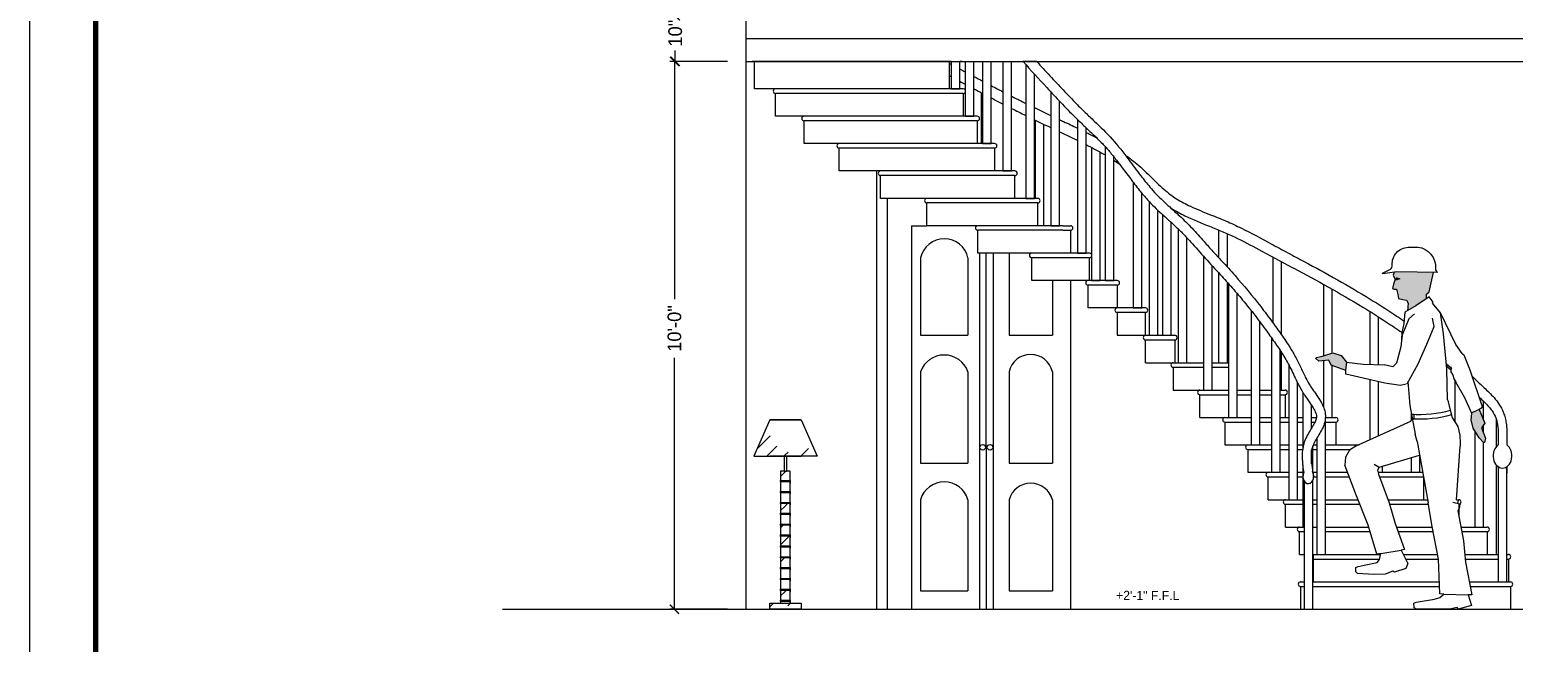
# Model space of a CAD drawing. Extents: x 10753 to 18704, y -5361 to 1140.
# Drawn here: x 11744.9 to 12070.2, y -3084.6 to -2950.2 of the extents above; entities that cross this region are included whole.
import ezdxf

# ---------------------------------------------------------------- set-up
doc = ezdxf.new("R2010")
doc.units = 0
doc.header["$LTSCALE"] = 30
doc.header["$MEASUREMENT"] = 0
doc.header["$PDMODE"] = 3
doc.layers.get('0').update_dxf_attribs({"linetype": 'CONTINUOUS'})
doc.layers.get('DEFPOINTS').update_dxf_attribs({"linetype": 'CONTINUOUS'})
for name, color, linetype in [('DOOR', 4, 'CONTINUOUS'), ('FLOORING', 194, 'CONTINUOUS'), ('furniture', 9, 'CONTINUOUS'), ('SEAL', 1, 'CONTINUOUS'), ('STAIRS', 5, 'CONTINUOUS'), ('Stairs section', 5, 'CONTINUOUS'), ('WALL', 2, 'CONTINUOUS'), ('WL', 9, 'CONTINUOUS')]:
    doc.layers.add(name, color=color, linetype=linetype)
doc.styles.get("Standard").update_dxf_attribs({"font": 'stylu.ttf', "height": 3})
doc.dimstyles.new('D1', dxfattribs={"dimtxt": 6, "dimasz": 5, "dimexe": 1, "dimexo": 2, "dimgap": 1, "dimtad": 1, "dimdec": 4, "dimzin": 3, "dimdsep": 46, "dimlunit": 4, "dimtxsty": 'Standard', "dimcen": 3, "dimclrd": 7, "dimclre": 7, "dimclrt": 2, "dimadec": 0, "dimazin": 0, "dimtfac": 1, "dimtdec": 4, "dimtofl": 0, "dimtmove": 2, "dimatfit": 3, "dimfxl": 1, "dimfrac": 2, "dimtolj": 1, "dimtzin": 1, "dimarcsym": 0})

# ---------------------------------------------------------------- blocks, each defined once
blk = doc.blocks.new('_ArchTick')
at = {"color": 0, "linetype": 'ByBlock', "const_width": 0.15}
blk.add_lwpolyline([(-0.5, -0.5), (0.5, 0.5)], dxfattribs=at)
blk = doc.blocks.new('*D699')
at = {"layer": 'DEFPOINTS', "color": 0, "transparency": 16777216}
for p in [(11886.19, -2957.19), (11901.79, -2957.19), (11901.79, -3077.19)]:
    blk.add_point(p, dxfattribs=at)
at = {"layer": 'DOOR', "color": 93, "lineweight": -2, "transparency": 16777216}
for p, q in [((11897.79, -2957.19), (11885.19, -2957.19)), ((11886.19, -2957.19), (11886.19, -3009.25)), ((11886.19, -3077.19), (11886.19, -3022.15)), ((11897.79, -3077.19), (11885.19, -3077.19))]:
    blk.add_line(p, q, dxfattribs=at)
at = {"layer": 'DOOR', "color": 93, "lineweight": -2, "transparency": 16777216, "xscale": 2, "yscale": 2, "zscale": 2}
for p, rotation in [((11886.19, -2957.19), 90), ((11886.19, -3077.19), 270)]:
    blk.add_blockref('_ArchTick', p, dxfattribs=dict(at, rotation=rotation))
at = {"layer": 'DOOR', "color": 93, "transparency": 16777216, "insert": (11886.19, -3015.7), "char_height": 3, "attachment_point": 5, "rotation": 90}
blk.add_mtext('\\A1;10\'-0"', dxfattribs=at)
blk = doc.blocks.new('*D700')
at = {"layer": 'DEFPOINTS', "color": 0, "transparency": 16777216}
for p in [(11886.36, -2947.19), (11901.79, -2947.19), (11901.79, -2957.19)]:
    blk.add_point(p, dxfattribs=at)
at = {"layer": 'DOOR', "color": 93, "lineweight": -2, "transparency": 16777216}
for p, q in [((11897.79, -2947.19), (11885.36, -2947.19)), ((11886.36, -2947.19), (11886.36, -2947.19)), ((11886.36, -2957.19), (11886.36, -2954.83)), ((11897.79, -2957.19), (11885.36, -2957.19))]:
    blk.add_line(p, q, dxfattribs=at)
at = {"layer": 'DOOR', "color": 93, "lineweight": -2, "transparency": 16777216, "xscale": 2, "yscale": 2, "zscale": 2}
for p, rotation in [((11886.36, -2947.19), 90), ((11886.36, -2957.19), 270)]:
    blk.add_blockref('_ArchTick', p, dxfattribs=dict(at, rotation=rotation))
at = {"layer": 'DOOR', "color": 93, "transparency": 16777216, "insert": (11886.36, -2951.01), "char_height": 3, "attachment_point": 5, "rotation": 90}
blk.add_mtext('\\A1;10"', dxfattribs=at)
blk = doc.blocks.new('PERSON')
at = {"color": 7, "linetype": 'Continuous'}
for p, q in [((403.18, -412.42), (405, -410.22)), ((404.8, -410.01), (405.74, -408.82)), ((405, -410.22), (404.8, -410.01)), ((405.74, -408.82), (408.72, -410.84)), ((408.72, -410.84), (411.23, -412.29)), ((399.75, -419.51), (403.18, -412.42)), ((402.46, -417.15), (403.18, -412.42)), ((404.56, -415.52), (404.94, -413.59)), ((409.05, -412.62), (410.29, -413.73)), ((410.29, -413.73), (411.83, -417.41)), ((411.23, -412.29), (411.44, -414.78)), ((401.74, -425.01), (402.46, -417.15)), ((406.26, -419.49), (404.56, -415.52)), ((411.44, -414.78), (411.89, -416.88)), ((411.83, -417.41), (412.07, -420.06)), ((411.89, -416.88), (412.02, -419.64)), ((398.27, -421.54), (399.75, -419.51)), ((408.22, -423.87), (406.26, -419.49)), ((412.02, -419.64), (412, -419.72)), ((412.07, -420.06), (413.11, -423.72)), ((401.84, -423.9), (400.6, -424.94)), ((410.71, -428.37), (408.22, -423.87)), ((413.11, -423.72), (413.89, -424.55)), ((413.89, -424.55), (415.86, -424.14)), ((420.56, -423.96), (415.86, -424.14)), ((424.36, -423.51), (420.56, -423.96)), ((425.54, -421.99), (424.36, -423.51)), ((424.47, -425.39), (427.76, -424.2)), ((427.4, -421.38), (425.54, -421.99)), ((429.71, -422.14), (427.4, -421.38)), ((427.76, -424.2), (428.3, -423.03)), ((428.3, -423.03), (430.57, -423.32)), ((431.15, -422.44), (429.71, -422.14)), ((430.57, -423.32), (431.22, -422.66)), ((431.22, -422.66), (431.15, -422.44)), ((401.61, -432.01), (401.74, -425.01)), ((410.52, -427.88), (410.1, -433.29)), ((415.7, -428.23), (424.5, -426.22)), ((424.5, -426.22), (424.47, -425.39)), ((410.88, -428.44), (412.15, -428.8)), ((412.15, -428.8), (415.7, -428.23)), ((400.45, -436.09), (401.33, -432.43)), ((410.1, -433.29), (408.87, -439.72)), ((400.45, -436.09), (399.3, -438)), ((409.53, -436.28), (409.98, -436.87)), ((409.95, -436.84), (422.22, -442.46)), ((398.83, -439.93), (398.77, -441.73)), ((399.3, -438), (398.83, -439.93)), ((408.43, -441.36), (408.87, -439.72)), ((399.55, -454.51), (398.73, -442.41)), ((408.43, -441.36), (405.97, -455.17)), ((417, -447.14), (407.88, -444.44)), ((422.22, -442.46), (423.65, -443.34)), ((423.65, -443.34), (424.56, -444.89)), ((424.56, -444.89), (424.72, -446.7)), ((399.12, -454.64), (399.55, -454.51)), ((399.24, -455.34), (399.12, -454.64)), ((399.26, -457.01), (398.01, -463.77)), ((400.38, -455.04), (398.85, -455.44)), ((398.85, -455.44), (398.93, -456.45)), ((398.93, -456.45), (399.26, -457.01)), ((405.06, -460.48), (405.97, -455.17)), ((403.6, -467.86), (405.06, -460.48)), ((398.01, -463.77), (397.57, -468.58)), ((403.34, -475.71), (403.6, -467.86)), ((397.57, -468.58), (396.13, -475.92)), ((396.13, -475.92), (396.91, -475.93)), ((396.91, -475.93), (396.2, -478.34)), ((402.38, -475.73), (403.34, -475.71)), ((403.32, -476.48), (402.38, -475.73)), ((404.5, -476.87), (403.32, -476.48)), ((408.63, -477.52), (404.5, -476.87)), ((409.15, -477.8), (408.63, -477.52)), ((409.08, -478.8), (409.15, -477.8)), ((396.2, -478.34), (399.2, -479.16)), ((399.2, -479.16), (399.41, -478.74)), ((399.41, -478.74), (401.11, -479.15)), ((401.11, -479.15), (408.68, -479.13)), ((408.68, -479.13), (409.08, -478.8))]:
    blk.add_line(p, q, dxfattribs=at)
blk.add_lwpolyline([(416.22, -403.49), (414.43, -402.61, -0.240396), (414.03, -401.64, 0.432054), (410.42, -397.65), (408.24, -397.61, 0.390971), (404.28, -402.39, -0.217196), (403.93, -403.28), (403.86, -403.35), (412.98, -403.17), (416.14, -403.61)], format="xyb", close=True, dxfattribs=at)
for points in [[(406.29, -409.26), (406.34, -408.23), (405.73, -407.65), (405.27, -405.67), (404.74, -403.33)], [(413.63, -403.27), (413.82, -403.94), (413.36, -404.87), (413.74, -405.97), (413.94, -406.96), (413.68, -407.08), (413.1, -407.09), (412.8, -408.27), (412.64, -409.16), (411.68, -409.4), (410.85, -409.57), (410.46, -410.27), (410.62, -411.98)], [(413.11, -404.52), (412.33, -404.74), (413.13, -404.96), (413.08, -404.83), (413.08, -404.65), (413.05, -404.58)], [(398.19, -421.66), (397.95, -421.88), (396.59, -425.21), (393.71, -433.76), (394.43, -434.17), (393.22, -437.22), (393.93, -438.29), (393.04, -440.66), (393.26, -441.57), (393.48, -441.62), (394.49, -440.55), (395.81, -438.39), (396.26, -436.48), (396.08, -435.05), (397.69, -431.57), (399.99, -427.48), (400.41, -426.32), (400.75, -425.73), (400.73, -424.6)], [(418.12, -446.47), (417, -447.14), (417.39, -447.82), (417.12, -448.75), (414.69, -455.18), (413.39, -459.84), (411.26, -465.72), (412.02, -465.86), (410.51, -468.81), (410.95, -469.95), (413.52, -470.8), (413.92, -470.58), (415.62, -471.25)], [(416.92, -467.91), (416.59, -466.63), (417.53, -466.77), (419.46, -460.2), (422.22, -453.21), (424.72, -446.7)], [(415.62, -471.25), (418.2, -471.36), (421.88, -471.11), (422.26, -470.75), (422.26, -469.75), (421.73, -469.51), (420.32, -469.24), (417.42, -468.6), (416.92, -467.91)]]:
    blk.add_lwpolyline(points, dxfattribs=at)

msp = doc.modelspace()

# ---------------------------------------------------------------- hatches: boundary and pattern name
h = msp.add_hatch(color=256)
h.dxf.hatch_style = 1
h.paths.add_polyline_path([(12051.95758, -3005.69972), (12052.47376, -3003.42519), (12044.45864, -3003.27444), (12043.83252, -3003.35996), (12043.64392, -3004.02152), (12044.09322, -3004.92706), (12043.72503, -3005.99254), (12043.52536, -3006.95418), (12043.77593, -3007.07368), (12044.34793, -3007.08568), (12044.63108, -3008.22958), (12044.78887, -3009.09697), (12045.7267, -3009.33302), (12046.53085, -3009.49932), (12046.90923, -3010.17701), (12046.76155, -3011.79722), (12048.60586, -3010.7285), (12050.9666, -3009.12744), (12050.92326, -3008.18926), (12051.51635, -3007.62568)])
h.paths.add_polyline_path([(12045.08816, -3004.80115), (12044.31841, -3005.0066), (12044.36679, -3004.88763), (12044.36474, -3004.71281), (12044.40478, -3004.60867)], flags=16)
h = msp.add_hatch(color=256)
h.dxf.hatch_style = 1
h.paths.add_polyline_path([(12044.40237, -3004.61665), (12044.36474, -3004.71281), (12044.36679, -3004.88763), (12044.3278, -3004.98351, 1.003731385)])
h = msp.add_hatch(color=256)
h.dxf.hatch_style = 1
h.paths.add_polyline_path([(12044.40542, -3004.60885), (12044.40237, -3004.61665, -0.793868094), (12044.41403, -3004.98107), (12045.08816, -3004.80115)])
h = msp.add_hatch(color=256)
h.dxf.hatch_style = 1
h.paths.add_polyline_path([(12032.24015, -3021.58127), (12030.42872, -3020.98908), (12028.1797, -3021.72577), (12026.7801, -3022.02014), (12026.71203, -3022.23321), (12027.34786, -3022.87331), (12029.55113, -3022.59364), (12030.08267, -3023.72983), (12033.28261, -3024.88272), (12033.49601, -3023.0738), (12033.38769, -3023.06103)])
h.paths.add_polyline_path([(12063.68148, -3036.39467), (12062.50629, -3033.42556), (12060.8523, -3034.18849), (12060.89799, -3034.28753), (12060.72236, -3035.67726), (12061.16361, -3037.53124), (12062.44856, -3039.63824), (12063.43067, -3040.67794), (12063.64792, -3040.62469), (12063.86162, -3039.74814), (12062.99027, -3037.44142)])

# ---------------------------------------------------------------- linework, layer by layer
for p, q in [((12045.08816, -3004.80115), (12044.31841, -3005.0066)), ((12044.36679, -3004.88763), (12044.31841, -3005.0066)), ((12044.33145, -3004.58801), (12045.08816, -3004.80115)), ((12044.40542, -3004.60885), (12044.36474, -3004.71281)), ((12044.36474, -3004.71281), (12044.36679, -3004.88763)), ((12058.77104, -3021.14401), (12058.85065, -3021.25539)), ((12033.28261, -3024.88272), (12033.49601, -3023.0738)), ((12057.0958, -3026.91731), (12057.36139, -3027.38969)), ((12055.52375, -3031.32759), (12055.79221, -3031.74112)), ((12062.50629, -3033.42556), (12060.8523, -3034.18849)), ((12058.28664, -3040.78345), (12058.32063, -3041.44405)), ((12040.94869, -3065.00501), (12045.3921, -3064.26419)), ((12054.76862, -3073.86575), (12060.09523, -3074.05794))]:
    msp.add_line(p, q)
msp.add_lwpolyline([(12047.62581, -3034.46519), (12048.18783, -3034.46519), (12048.18783, -3035.49462), (12047.62581, -3035.49462)], close=True)
for centre, radius, start, end in [((12044.36576, -3004.80022), 0.18719, 258.2966584, 78.7234468), ((12049.2633, -3007.86473), 26.65081, 266.4774032, 285.1116641), ((12049.2633, -3007.86473), 27.65081, 267.006857, 285.1116641)]:
    msp.add_arc(centre, radius, start, end)
at = {"layer": 'FLOORING'}
for p, q in [((11940.08621, -3073.18571), (11950.49129, -3073.18571)), ((11959.49129, -3073.18571), (11968.97419, -3073.18571))]:
    msp.add_line(p, q, dxfattribs=at)
at = {"layer": 'furniture'}
for p, q in [((11907.06766, -3035.676), (11903.5886, -3043.66065)), ((11907.06766, -3035.676), (11913.94188, -3035.676)), ((11913.94188, -3035.676), (11907.06766, -3035.676)), ((11913.94188, -3035.676), (11917.42095, -3043.66065)), ((11906.6248, -3039.71208), (11904.75525, -3041.58162)), ((11907.15522, -3039.18165), (11906.6248, -3039.71208)), ((11903.5886, -3043.66065), (11913.94188, -3043.66065)), ((11904.75525, -3041.58162), (11904.2931, -3042.04377)), ((11906.6248, -3043.45116), (11906.4153, -3043.66065)), ((11908.49434, -3041.58162), (11906.6248, -3043.45116)), ((11917.42095, -3043.66065), (11907.06766, -3043.66065)), ((11907.06766, -3043.66065), (11910.24038, -3043.66065)), ((11908.64331, -3041.43265), (11908.49434, -3041.58162)), ((11910.36388, -3043.45116), (11910.15438, -3043.66065)), ((11910.24038, -3043.66065), (11910.24038, -3046.90703)), ((11910.76917, -3043.66065), (11910.24038, -3043.66065)), ((11910.24038, -3043.66065), (11910.24038, -3046.90703)), ((11911.06785, -3042.74719), (11910.36388, -3043.45116)), ((11910.76917, -3046.90703), (11910.76917, -3043.66065)), ((11914.10296, -3043.45116), (11913.89347, -3043.66065)), ((11915.58285, -3041.97127), (11914.10296, -3043.45116)), ((11909.71159, -3046.90703), (11909.4472, -3046.90703)), ((11909.4472, -3046.90703), (11909.4472, -3075.86374)), ((11909.4472, -3046.90703), (11909.4472, -3048.229)), ((11910.36388, -3047.19024), (11909.4472, -3048.10692)), ((11909.97599, -3046.90703), (11909.71159, -3046.90703)), ((11910.24038, -3046.90703), (11909.97599, -3046.90703)), ((11910.24038, -3046.90703), (11910.76917, -3046.90703)), ((11910.64709, -3046.90703), (11910.36388, -3047.19024)), ((11911.56235, -3046.90703), (11910.76917, -3046.90703)), ((11911.56235, -3075.86374), (11911.56235, -3046.90703)), ((11909.4472, -3048.229), (11909.4472, -3049.02218)), ((11909.4472, -3049.02218), (11911.56235, -3049.02218)), ((11909.4472, -3049.28657), (11909.4472, -3049.02218)), ((11911.56235, -3049.28657), (11909.4472, -3049.28657)), ((11909.4472, -3049.28657), (11909.4472, -3050.60854)), ((11909.4472, -3050.60854), (11909.4472, -3051.40172)), ((11911.56235, -3049.02218), (11911.56235, -3049.55096)), ((11911.56235, -3049.55096), (11911.56235, -3049.28657)), ((11909.4472, -3051.40172), (11911.56235, -3051.40172)), ((11909.4472, -3051.66611), (11909.4472, -3051.40172)), ((11909.62709, -3051.66611), (11909.4472, -3051.846)), ((11911.56235, -3051.66611), (11909.4472, -3051.66611)), ((11909.4472, -3051.66611), (11909.4472, -3052.98807)), ((11909.4472, -3052.98807), (11909.4472, -3053.78125)), ((11909.4472, -3053.78125), (11911.56235, -3053.78125)), ((11909.4472, -3054.04565), (11909.4472, -3053.78125)), ((11911.56235, -3051.40172), (11911.56235, -3051.9305)), ((11911.56235, -3051.9305), (11911.56235, -3051.66611)), ((11911.56235, -3053.78125), (11911.56235, -3054.31004)), ((11911.56235, -3054.04565), (11909.4472, -3054.04565)), ((11909.4472, -3054.04565), (11909.4472, -3055.36761)), ((11910.36388, -3054.66841), (11909.4472, -3055.58508)), ((11909.4472, -3055.36761), (11909.4472, -3056.16079)), ((11909.4472, -3056.16079), (11911.56235, -3056.16079)), ((11909.4472, -3056.42518), (11909.4472, -3056.16079)), ((11911.56235, -3056.42518), (11909.4472, -3056.42518)), ((11909.4472, -3056.42518), (11909.4472, -3057.74715)), ((11910.98664, -3054.04565), (11910.36388, -3054.66841)), ((11911.56235, -3054.31004), (11911.56235, -3054.04565)), ((11911.56235, -3056.16079), (11911.56235, -3056.68958)), ((11911.56235, -3056.68958), (11911.56235, -3056.42518)), ((11909.4472, -3057.74715), (11909.4472, -3058.54033)), ((11909.4472, -3058.54033), (11911.56235, -3058.54033)), ((11909.4472, -3058.80472), (11909.4472, -3058.54033)), ((11909.96665, -3058.80472), (11909.4472, -3059.32417)), ((11911.56235, -3058.80472), (11909.4472, -3058.80472)), ((11909.4472, -3058.80472), (11909.4472, -3060.12669)), ((11909.4472, -3060.12669), (11909.4472, -3060.91987)), ((11911.56235, -3058.54033), (11911.56235, -3059.06911)), ((11911.56235, -3059.06911), (11911.56235, -3058.80472)), ((11909.4472, -3060.91987), (11911.56235, -3060.91987)), ((11909.4472, -3061.18426), (11909.4472, -3060.91987)), ((11911.56235, -3061.18426), (11909.4472, -3061.18426)), ((11909.4472, -3061.18426), (11909.4472, -3062.50622)), ((11910.36388, -3062.14657), (11909.4472, -3063.06325)), ((11909.4472, -3062.50622), (11909.4472, -3063.2994)), ((11909.4472, -3063.2994), (11911.56235, -3063.2994)), ((11909.4472, -3063.5638), (11909.4472, -3063.2994)), ((11911.56235, -3063.5638), (11909.4472, -3063.5638)), ((11909.4472, -3063.5638), (11909.4472, -3064.88576)), ((11911.32619, -3061.18426), (11910.36388, -3062.14657)), ((11911.56235, -3060.91987), (11911.56235, -3061.44865)), ((11911.56235, -3061.44865), (11911.56235, -3061.18426)), ((11911.56235, -3063.2994), (11911.56235, -3063.82819)), ((11911.56235, -3063.82819), (11911.56235, -3063.5638)), ((11909.4472, -3064.88576), (11909.4472, -3065.67894)), ((11909.4472, -3065.67894), (11911.56235, -3065.67894)), ((11909.4472, -3065.94333), (11909.4472, -3065.67894)), ((11910.3062, -3065.94333), (11909.4472, -3066.80233)), ((11911.56235, -3065.94333), (11909.4472, -3065.94333)), ((11909.4472, -3065.94333), (11909.4472, -3067.2653)), ((11911.56235, -3065.67894), (11911.56235, -3066.20773)), ((11911.56235, -3066.20773), (11911.56235, -3065.94333)), ((11909.4472, -3067.2653), (11909.4472, -3068.05848)), ((11909.4472, -3068.05848), (11911.56235, -3068.05848)), ((11909.4472, -3068.32287), (11909.4472, -3068.05848)), ((11911.56235, -3068.32287), (11909.4472, -3068.32287)), ((11909.4472, -3068.32287), (11909.4472, -3069.64484)), ((11909.4472, -3069.64484), (11909.4472, -3070.43802)), ((11911.56235, -3068.05848), (11911.56235, -3068.58726)), ((11911.56235, -3068.58726), (11911.56235, -3068.32287)), ((11909.4472, -3070.43802), (11911.56235, -3070.43802)), ((11909.4472, -3070.70241), (11909.4472, -3070.43802)), ((11911.56235, -3070.70241), (11909.4472, -3070.70241)), ((11909.4472, -3070.70241), (11909.4472, -3072.02437)), ((11909.4472, -3072.02437), (11909.4472, -3072.81755)), ((11909.4472, -3072.81755), (11911.56235, -3072.81755)), ((11909.4472, -3073.08195), (11909.4472, -3072.81755)), ((11911.56235, -3073.08195), (11909.4472, -3073.08195)), ((11909.4472, -3073.08195), (11909.4472, -3074.40391)), ((11910.36388, -3073.36382), (11909.4472, -3074.2805)), ((11910.64575, -3073.08195), (11910.36388, -3073.36382)), ((11911.56235, -3070.43802), (11911.56235, -3070.9668)), ((11911.56235, -3070.9668), (11911.56235, -3070.70241)), ((11911.56235, -3072.81755), (11911.56235, -3073.34634)), ((11911.56235, -3073.34634), (11911.56235, -3073.08195)), ((11907.86396, -3075.86374), (11907.06766, -3076.66003)), ((11907.06766, -3077.18571), (11907.06766, -3075.86374)), ((11907.06766, -3075.86374), (11913.94188, -3075.86374)), ((11909.4472, -3074.40391), (11909.4472, -3075.19709)), ((11909.4472, -3075.19709), (11911.56235, -3075.19709)), ((11909.4472, -3075.46148), (11909.4472, -3075.19709)), ((11911.56235, -3075.46148), (11909.4472, -3075.46148)), ((11909.4472, -3075.86374), (11910.24038, -3075.86374)), ((11910.24038, -3075.86374), (11910.76917, -3075.86374)), ((11910.76917, -3075.86374), (11911.56235, -3075.86374)), ((11911.60304, -3075.86374), (11911.04617, -3076.42061)), ((11911.56235, -3075.19709), (11911.56235, -3075.72588)), ((11911.56235, -3075.72588), (11911.56235, -3075.46148)), ((11913.94188, -3075.86374), (11913.94188, -3077.18571)), ((11913.94188, -3077.18571), (11907.06766, -3077.18571))]:
    msp.add_line(p, q, dxfattribs=at)
at = {"layer": 'SEAL', "color": 1}
msp.add_lwpolyline([(12691.57105, -2736.45465), (12691.57105, -3372.008), (11744.93463, -3372.008), (11744.93463, -2736.45465)], close=True, dxfattribs=at)
at = {"layer": 'STAIRS'}
for p, q in [((11946.79441, -2957.18571), (11903.22169, -2957.18571)), ((11903.22169, -2957.18571), (11939.45934, -2957.18571)), ((11903.68491, -2963.18571), (11903.68491, -2957.18571)), ((11946.43987, -2963.18571), (11946.43987, -2957.18571)), ((11946.79441, -2957.18571), (11946.79441, -2963.18571)), ((11948.69516, -2963.18571), (11948.69516, -2957.18571)), ((11949.22001, -2957.18571), (11948.69516, -2957.18571)), ((11949.87077, -2957.18571), (11949.87077, -2969.18571)), ((11951.77152, -2969.18571), (11951.77152, -2957.18571)), ((11953.67207, -2957.18571), (11953.67207, -2975.18571)), ((11955.57282, -2975.18571), (11955.57282, -2957.18571)), ((11958.1236, -2957.18571), (11958.1236, -2981.18571)), ((11960.02435, -2981.18571), (11960.02435, -2957.18571)), ((11965.54852, -2957.18571), (11962.57637, -2957.18571)), ((11963.13784, -2957.82927), (11963.13784, -2987.18571)), ((11965.03859, -2987.18571), (11965.03859, -2959.96395)), ((11949.45546, -2963.18571), (11903.68491, -2963.18571)), ((11908.33376, -2969.18571), (11908.33376, -2964.18571)), ((11949.45546, -2964.18571), (11908.33376, -2964.18571)), ((11946.79441, -2963.18571), (11948.69516, -2963.18571)), ((11949.45546, -2964.18571), (11949.45546, -2969.18571)), ((11953.3757, -2964.03313), (11953.3757, -2975.18571)), ((11968.61621, -2963.84921), (11968.61621, -2993.18571)), ((11970.51696, -2993.18571), (11970.51696, -2965.86807)), ((11952.53182, -2969.18571), (11908.33376, -2969.18571)), ((11949.87077, -2969.18571), (11951.77152, -2969.18571)), ((11914.57642, -2975.18571), (11914.57642, -2970.18571)), ((11952.53182, -2970.18571), (11914.57642, -2970.18571)), ((11952.53182, -2970.18571), (11952.53182, -2975.18571)), ((11965.21593, -2970.05794), (11965.21593, -2987.18571)), ((11967.11668, -2993.18571), (11967.11668, -2970.96997)), ((11974.45102, -2969.87752), (11974.45102, -2999.18571)), ((11976.35177, -2999.18571), (11976.35177, -2971.69626)), ((11956.33312, -2975.18571), (11914.57642, -2975.18571)), ((11953.67207, -2975.18571), (11955.57282, -2975.18571)), ((11980.52758, -2975.76928), (11980.52758, -3005.18571)), ((11922.29018, -2981.18571), (11922.29018, -2976.18571)), ((11956.33312, -2976.18571), (11922.29018, -2976.18571)), ((11956.33312, -2976.18571), (11956.33312, -2981.18571)), ((11977.54671, -2976.03147), (11977.54671, -3005.18571)), ((11979.44746, -3005.18571), (11979.44746, -2977.05205)), ((11982.42833, -3005.18571), (11982.42833, -2978.06824)), ((11960.78465, -2981.18571), (11922.29018, -2981.18571)), ((11931.32339, -2987.18571), (11931.32339, -2982.18571)), ((11960.78465, -2982.18571), (11931.32339, -2982.18571)), ((11958.1236, -2981.18571), (11960.02435, -2981.18571)), ((11960.78465, -2987.18571), (11960.78465, -2982.18571)), ((11986.67513, -2983.56667), (11986.67513, -3011.18571)), ((11965.79889, -2987.18571), (11931.32339, -2987.18571)), ((11941.49847, -2993.18571), (11941.49847, -2988.18571)), ((11965.79889, -2988.18571), (11941.49847, -2988.18571)), ((11963.13784, -2987.18571), (11965.03859, -2987.18571)), ((11965.79889, -2993.18571), (11965.79889, -2988.18571)), ((11988.57588, -3011.18571), (11988.57588, -2985.97507)), ((11990.14776, -2987.78078), (11990.14776, -3017.18571)), ((11992.04851, -3017.18571), (11992.04851, -2989.69604)), ((11993.07734, -2990.64955), (11993.07734, -3017.18571)), ((11938.08621, -2993.18571), (11938.08621, -3077.18571)), ((11938.08621, -2993.18571), (11941.49847, -2993.18571)), ((11971.27726, -2993.18571), (11941.49847, -2993.18571)), ((11952.6154, -2999.18571), (11952.6154, -2994.18571)), ((11971.27726, -2994.18571), (11952.6154, -2994.18571)), ((11968.61621, -2993.18571), (11970.51696, -2993.18571)), ((11971.27726, -2993.18571), (11972.97419, -2993.18571)), ((11971.27726, -2994.18571), (11972.97419, -2994.18571)), ((11994.97809, -3017.18571), (11994.97809, -2992.36176)), ((11996.54998, -2993.81773), (11996.54998, -3023.18571)), ((12005.40812, -2994.09927), (12005.40812, -3000.19004)), ((12007.30887, -3002.25278), (12007.30887, -2994.91979)), ((11998.45073, -3023.18571), (11998.45073, -2995.74706)), ((11940.08621, -3000.18571), (11940.08621, -3017.18571)), ((11950.49129, -3000.18571), (11950.49129, -3017.18571)), ((11977.11207, -2999.18571), (11952.6154, -2999.18571)), ((11952.99129, -2999.18571), (11952.99129, -3077.18571)), ((11954.49129, -3041.55864), (11954.49129, -2999.18571)), ((11955.99129, -2999.18571), (11955.99129, -3077.18571)), ((11959.49129, -2999.18571), (11959.49129, -3017.18571)), ((11964.45563, -3005.18571), (11964.45563, -3000.18571)), ((11977.11207, -3000.18571), (11964.45563, -3000.18571)), ((11974.45102, -2999.18571), (11976.35177, -2999.18571)), ((11977.11207, -3005.18571), (11977.11207, -3000.18571)), ((12002.05913, -2999.76396), (12002.05913, -3029.18571)), ((12003.95988, -3029.18571), (12003.95988, -3001.85904)), ((12017.24835, -3000.02328), (12017.24835, -3014.38148)), ((12019.1491, -3017.04357), (12019.1491, -3001.04785)), ((11983.18863, -3005.18571), (11964.45563, -3005.18571)), ((11968.97419, -3005.18571), (11968.97419, -3017.18571)), ((11972.97419, -3005.18571), (11972.97419, -3077.18571)), ((11977.54671, -3005.18571), (11979.44746, -3005.18571)), ((11980.52758, -3005.18571), (11982.42833, -3005.18571)), ((12005.40812, -3003.43015), (12005.40812, -3023.18571)), ((11976.78641, -3011.18571), (11976.78641, -3006.18571)), ((11983.18863, -3006.18571), (11976.78641, -3006.18571)), ((11983.18863, -3006.18571), (11983.18863, -3011.18571)), ((12007.30887, -3023.18571), (12007.30887, -3005.50989)), ((12007.5375, -3005.76401), (12007.5375, -3035.18571)), ((12009.43825, -3035.18571), (12009.43825, -3007.93102)), ((12028.36528, -3006.01535), (12028.36528, -3021.66498)), ((12030.26603, -3021.04237), (12030.26603, -3007.07674)), ((11983.18863, -3011.18571), (11976.78641, -3011.18571)), ((11989.38746, -3011.18571), (11983.18863, -3011.18571)), ((11986.67513, -3011.18571), (11988.57588, -3011.18571)), ((12012.55173, -3011.71622), (12012.55173, -3041.18571)), ((11983.18863, -3012.18571), (11983.18863, -3017.18571)), ((11989.38746, -3012.18571), (11983.18863, -3012.18571)), ((11989.38746, -3017.18571), (11989.38746, -3012.18571)), ((12014.45248, -3041.18571), (12014.45248, -3014.18499)), ((12038.54036, -3011.97612), (12038.54036, -3023.55193)), ((12040.44111, -3023.62311), (12040.44111, -3013.17283)), ((11940.08621, -3017.18571), (11950.49129, -3017.18571)), ((11959.49129, -3017.18571), (11968.97419, -3017.18571)), ((11983.18863, -3017.18571), (11995.78968, -3017.18571)), ((11989.38746, -3017.18571), (11995.78968, -3017.18571)), ((11989.38746, -3018.18571), (11995.78968, -3018.18571)), ((11989.38746, -3023.18571), (11989.38746, -3018.18571)), ((11990.14776, -3017.18571), (11992.04851, -3017.18571)), ((11993.07734, -3017.18571), (11994.97809, -3017.18571)), ((11995.78968, -3018.18571), (11995.78968, -3023.18571)), ((12017.00326, -3017.67759), (12017.00326, -3047.18571)), ((12018.90401, -3047.18571), (12018.90401, -3020.42565)), ((12019.1491, -3029.18571), (12019.1491, -3020.79914)), ((11989.38746, -3023.18571), (12002.05913, -3023.18571)), ((11995.46401, -3024.18571), (12002.05913, -3024.18571)), ((11995.46401, -3024.18571), (11995.46401, -3029.18571)), ((11996.54998, -3023.18571), (11998.45073, -3023.18571)), ((12003.95988, -3023.18571), (12007.5375, -3023.18571)), ((12003.95988, -3024.18571), (12007.5375, -3024.18571)), ((12005.40812, -3023.18571), (12007.30887, -3023.18571)), ((12020.80457, -3023.57554), (12020.80457, -3053.18571)), ((12028.36528, -3022.74417), (12028.36528, -3032.90241)), ((12030.26603, -3035.18571), (12030.26603, -3023.79589)), ((11940.08621, -3025.18571), (11940.08621, -3045.18571)), ((11950.49129, -3025.18571), (11950.49129, -3045.18571)), ((11959.49129, -3025.18571), (11959.49129, -3045.18571)), ((11968.97419, -3025.18571), (11968.97419, -3045.18571)), ((12022.70532, -3053.18571), (12022.70532, -3027.4956)), ((12038.54036, -3026.90013), (12038.54036, -3040.0923)), ((12040.44111, -3039.2208), (12040.44111, -3027.33502)), ((12057.18808, -3036.18423), (12057.18808, -3027.08143)), ((11995.46401, -3029.18571), (12007.5375, -3029.18571)), ((12001.29883, -3030.18571), (12007.5375, -3030.18571)), ((12001.29883, -3035.18571), (12001.29883, -3030.18571)), ((12002.05913, -3029.18571), (12003.95988, -3029.18571)), ((12009.43825, -3029.18571), (12012.55173, -3029.18571)), ((12009.43825, -3030.18571), (12012.55173, -3030.18571)), ((12014.45248, -3029.18571), (12017.00326, -3029.18571)), ((12014.45248, -3030.18571), (12017.00326, -3030.18571)), ((12018.90401, -3029.18571), (12019.96069, -3029.18571)), ((12018.90401, -3029.18571), (12019.1491, -3029.18571)), ((12018.90401, -3030.18571), (12019.96069, -3030.18571)), ((12019.96069, -3030.18571), (12019.96069, -3035.18571)), ((12023.88092, -3029.63588), (12023.88092, -3042.02351)), ((12025.78167, -3037.57364), (12025.78167, -3032.44089)), ((12047.57357, -3034.19202), (12047.57357, -3035.80542)), ((12063.43074, -3035.76119), (12063.43074, -3031.62384)), ((12001.29883, -3035.18571), (12012.55173, -3035.18571)), ((12006.7772, -3035.18571), (12006.7772, -3035.20421)), ((12006.7772, -3036.18571), (12012.55173, -3036.18571)), ((12006.7772, -3036.18571), (12006.7772, -3041.18571)), ((12007.5375, -3035.18571), (12009.43825, -3035.18571)), ((12014.45248, -3035.18571), (12017.00326, -3035.18571)), ((12014.45248, -3036.18571), (12017.00326, -3036.18571)), ((12018.90401, -3035.18571), (12020.80457, -3035.18571)), ((12018.90401, -3036.18571), (12020.80457, -3036.18571)), ((12022.70532, -3035.18571), (12023.88092, -3035.18571)), ((12022.70532, -3036.18571), (12023.88092, -3036.18571)), ((12025.78167, -3035.18571), (12026.891, -3035.18571)), ((12025.78167, -3036.18571), (12026.49781, -3036.18571)), ((12028.79727, -3065.18571), (12028.79727, -3035.21689)), ((12028.79855, -3035.18571), (12031.07761, -3035.18571)), ((12028.79855, -3035.18571), (12030.26603, -3035.18571)), ((12028.79855, -3036.18571), (12031.07761, -3036.18571)), ((12028.79855, -3036.18571), (12030.26603, -3036.18571)), ((12031.07761, -3036.18571), (12031.07761, -3041.18571)), ((12063.43074, -3038.60748), (12063.43074, -3036.77438)), ((12066.17884, -3035.44564), (12066.17884, -3041.62103)), ((12026.89652, -3039.74545), (12026.89652, -3065.18571)), ((12061.52999, -3038.13202), (12061.52999, -3059.18571)), ((12063.43074, -3059.18571), (12063.43074, -3040.67792)), ((11954.49129, -3041.55864), (11954.49129, -3077.18571)), ((12006.7772, -3041.18571), (12017.00326, -3041.18571)), ((12011.79143, -3042.18571), (12017.00326, -3042.18571)), ((12011.79143, -3042.18571), (12011.79143, -3047.18571)), ((12012.55173, -3041.18571), (12014.45248, -3041.18571)), ((12018.90401, -3041.18571), (12020.80457, -3041.18571)), ((12018.90401, -3042.18571), (12020.80457, -3042.18571)), ((12022.70532, -3041.18571), (12023.88092, -3041.18571)), ((12022.70532, -3042.18571), (12023.79422, -3042.18571)), ((12025.78167, -3045.35094), (12025.78167, -3042.29814)), ((12026.01712, -3047.18571), (12026.01712, -3041.46021)), ((12026.12884, -3041.18571), (12026.89652, -3041.18571)), ((12026.12884, -3042.18571), (12026.89652, -3042.18571)), ((12028.79727, -3041.18571), (12036.15562, -3041.18571)), ((12028.79727, -3042.18571), (12034.34489, -3042.18571)), ((12047.57357, -3043.9695), (12047.57357, -3047.18571)), ((12049.47432, -3047.18571), (12049.47432, -3043.70238)), ((11940.08621, -3045.18571), (11950.49129, -3045.18571)), ((11959.49129, -3045.18571), (11968.97419, -3045.18571)), ((12011.79143, -3047.18571), (12020.80457, -3047.18571)), ((12017.00326, -3047.18571), (12018.90401, -3047.18571)), ((12022.70532, -3047.18571), (12023.88092, -3047.18571)), ((12023.88092, -3045.54116), (12023.88092, -3047.88509)), ((12024.03534, -3047.18571), (12024.09885, -3047.18571)), ((12026.01712, -3047.18571), (12026.89652, -3047.18571)), ((12028.79727, -3047.18571), (12033.63791, -3047.18571)), ((12040.30596, -3047.18571), (12050.09433, -3047.18571)), ((12041.2527, -3045.83571), (12041.2527, -3047.18571)), ((12047.57357, -3047.18571), (12049.47432, -3047.18571)), ((12066.17884, -3045.53736), (12066.17884, -3065.18571)), ((12066.64207, -3045.97268), (12066.64207, -3071.18571)), ((12068.54282, -3071.18571), (12068.54282, -3045.97268)), ((12016.24296, -3048.18571), (12020.80457, -3048.18571)), ((12016.24296, -3053.18571), (12016.24296, -3048.18571)), ((12022.70532, -3048.18571), (12023.86979, -3048.18571)), ((12023.88092, -3048.33723), (12023.88092, -3059.18571)), ((12024.11637, -3049.06723), (12024.11637, -3077.18571)), ((12024.11637, -3049.06723), (12024.11637, -3071.18571)), ((12026.01712, -3048.18571), (12026.89652, -3048.18571)), ((12026.01712, -3077.18571), (12026.01712, -3049.03662)), ((12026.01712, -3071.18571), (12026.01712, -3049.03662)), ((12028.79727, -3048.18571), (12034.02342, -3048.18571)), ((12040.64476, -3048.18571), (12050.2859, -3048.18571)), ((12050.2859, -3048.18571), (12050.2859, -3053.18571)), ((11940.08621, -3053.18571), (11940.08621, -3073.18571)), ((11950.49129, -3053.18571), (11950.49129, -3073.18571)), ((11959.49129, -3053.18571), (11959.49129, -3073.18571)), ((11968.97419, -3053.18571), (11968.97419, -3073.18571)), ((12016.24296, -3053.18571), (12024.11637, -3053.18571)), ((12020.80457, -3053.18571), (12022.70532, -3053.18571)), ((12026.01712, -3053.18571), (12026.89652, -3053.18571)), ((12028.79727, -3053.18571), (12035.96073, -3053.18571)), ((12042.53916, -3053.18571), (12051.16228, -3053.18571)), ((12057.52985, -3053.18571), (12057.99966, -3053.18571)), ((12020.04427, -3054.18571), (12024.11637, -3054.18571)), ((12020.04427, -3059.18571), (12020.04427, -3054.18571)), ((12026.01712, -3054.18571), (12026.89652, -3054.18571)), ((12028.79727, -3054.18571), (12036.35417, -3054.18571)), ((12042.8865, -3054.18571), (12051.33771, -3054.18571)), ((12057.99966, -3054.18571), (12057.99966, -3056.67845)), ((12020.04427, -3059.18571), (12024.11637, -3059.18571)), ((12023.12062, -3060.18571), (12024.11637, -3060.18571)), ((12023.12062, -3065.18571), (12023.12062, -3060.18571)), ((12023.88092, -3059.18571), (12024.11637, -3059.18571)), ((12026.01712, -3059.18571), (12026.89652, -3059.18571)), ((12028.79727, -3059.18571), (12038.27903, -3059.18571)), ((12028.79727, -3060.18571), (12038.5734, -3060.18571)), ((12044.34164, -3059.18571), (12052.19227, -3059.18571)), ((12044.70478, -3060.18571), (12052.39033, -3060.18571)), ((12058.46331, -3059.18571), (12064.24233, -3059.18571)), ((12058.64824, -3060.18571), (12064.24233, -3060.18571)), ((12061.52999, -3059.18571), (12063.43074, -3059.18571)), ((12064.24233, -3060.18571), (12064.24233, -3065.18571)), ((12023.12062, -3065.18571), (12024.11637, -3065.18571)), ((12026.01712, -3065.18571), (12040.90192, -3065.18571)), ((12026.01712, -3066.18571), (12040.64307, -3066.18571)), ((12026.13622, -3065.18571), (12026.13622, -3071.18571)), ((12026.89652, -3065.18571), (12028.79727, -3065.18571)), ((12045.86623, -3065.18571), (12053.38065, -3065.18571)), ((12046.38075, -3066.18571), (12053.57872, -3066.18571)), ((12059.29736, -3065.18571), (12066.64207, -3065.18571)), ((12059.38913, -3066.18571), (12066.64207, -3066.18571)), ((12066.17884, -3065.18571), (12066.64207, -3065.18571)), ((12068.54282, -3065.18571), (12068.89118, -3065.18571)), ((12068.54282, -3066.18571), (12068.89118, -3066.18571)), ((12068.89118, -3066.18571), (12068.89118, -3071.18571)), ((12023.35607, -3071.18571), (12024.11637, -3071.18571)), ((12023.35607, -3072.18571), (12024.11637, -3072.18571)), ((12023.35607, -3072.18571), (12023.35607, -3077.18571)), ((12026.01712, -3071.18571), (12053.75259, -3071.18571)), ((12026.01712, -3072.18571), (12053.78673, -3072.18571)), ((12060.29116, -3071.18571), (12069.3544, -3071.18571)), ((12060.48655, -3072.18571), (12069.3544, -3072.18571)), ((12066.64207, -3071.18571), (12068.54282, -3071.18571)), ((12069.3544, -3072.18571), (12069.3544, -3077.18571)), ((12024.11637, -3077.18571), (12026.01712, -3077.18571))]:
    msp.add_line(p, q, dxfattribs=at)
for centre in [(11953.71502, -3041.70594), (11955.32565, -3041.70594)]:
    msp.add_circle(centre, 0.60696, dxfattribs=at)
for centre, radius, start, end in [((11949.45546, -2963.68571), 0.5, 33.8379788, 90), ((11949.45546, -2963.68571), 0.5, 270, 326.1620212), ((11952.53182, -2969.68571), 0.5, 270, 90), ((11956.33312, -2975.68571), 0.5, 270, 90), ((11960.78465, -2981.68571), 0.5, 270, 90), ((11965.79889, -2987.68571), 0.5, 270, 90), ((11972.97419, -2993.68571), 0.5, 270, 90), ((11945.28875, -3001.37282), 5.33626, 12.8536778, 167.1463222), ((11977.11207, -2999.68571), 0.5, 29.6260282, 90), ((11977.11207, -2999.68571), 0.5, 270, 330.3739718), ((11983.18863, -3005.68571), 0.5, 270, 90), ((11989.38746, -3011.68571), 0.5, 270, 90), ((11995.78968, -3017.68571), 0.5, 270, 90), ((11964.23274, -3026.21489), 4.85186, 12.2466763, 167.7533237), ((11945.28875, -3027.01164), 5.51366, 19.3395746, 160.6604254), ((12019.96069, -3029.68571), 0.5, 270, 90), ((12031.07761, -3035.68571), 0.5, 270, 90), ((11945.28875, -3054.71869), 5.42369, 16.4182064, 163.5817936), ((11964.23274, -3054.48301), 4.91572, 15.3020841, 164.6979159), ((12057.99966, -3053.68571), 0.5, 270, 90), ((12064.24233, -3059.68571), 0.5, 270, 90), ((12068.89118, -3065.68571), 0.5, 270, 90), ((12023.35607, -3071.68571), 0.5, 90, 270), ((12069.3544, -3071.68571), 0.5, 270, 90)]:
    msp.add_arc(centre, radius, start, end, dxfattribs=at)
for centre, major_axis, start_param, end_param in [((12067.59244, -3043.57919), (0, 2.70023), 0.481289692, 5.801895615), ((12025.05799, -3048.06884), (0, 1.60907), 0.989815929, 5.482244197), ((12025.05799, -3048.11116), (0, 1.56458), 0.937871384, 5.345313924)]:
    msp.add_ellipse(centre, major_axis=major_axis, ratio=0.7603, start_param=start_param, end_param=end_param, dxfattribs=at)
for points in [[(11946.43987, -2957.61884), (11946.55803, -2957.68358), (11946.67621, -2957.74824), (11946.79441, -2957.81284)], [(11946.43987, -2960.32602), (11946.55803, -2960.39043), (11946.67621, -2960.45478), (11946.79441, -2960.51906)], [(11948.69516, -2961.54655), (11949.08688, -2961.75709), (11949.47875, -2961.96699), (11949.87077, -2962.17632)], [(11951.77152, -2960.49133), (11952.40458, -2960.82741), (11953.03812, -2961.16223), (11953.67207, -2961.49601)], [(11955.57282, -2962.49329), (11956.42259, -2962.93768), (11957.2728, -2963.38007), (11958.1236, -2963.81964)], [(11951.77152, -2963.18657), (11952.40474, -2963.52174), (11953.03823, -2963.8559), (11953.67207, -2964.18896)], [(11960.02435, -2967.47705), (11961.06037, -2968.00349), (11962.0981, -2968.52487), (11963.13784, -2969.0397)], [(11965.03859, -2969.97196), (11966.23001, -2970.55016), (11967.4239, -2971.11749), (11968.61621, -2971.6808)], [(11982.42833, -2978.8109), (11982.87573, -2979.09487), (11983.31895, -2979.38688), (11983.75719, -2979.68832)], [(12055.34292, -3023.89953), (12055.68735, -3024.20304), (12056.0281, -3024.51089), (12056.36637, -3024.82399)]]:
    msp.add_open_spline(points, degree=3, dxfattribs=at)
for points, knots in [([(11948.69516, -2958.84506), (11948.72521, -2958.86128), (11948.75526, -2958.87749), (11949.14692, -2959.08879), (11949.50875, -2959.28335), (11949.87077, -2959.47743)], [71.835384236, 71.835384236, 71.835384236, 71.835384236, 71.963789309, 71.963789309, 73.509058411, 73.509058411, 73.509058411, 73.509058411]), ([(11962.57637, -2957.18571), (11964.27321, -2959.14072), (11966.0014, -2961.03832), (11968.75998, -2964.00621), (11969.78241, -2965.0978), (11971.84826, -2967.26554), (11972.89157, -2968.33874), (11974.57021, -2969.99889), (11975.19545, -2970.60024), (11976.44249, -2971.78334), (11977.06464, -2972.36784), (11978.44698, -2973.69179), (11979.20255, -2974.43331), (11980.47046, -2975.76561), (11980.99183, -2976.34449), (11982.01632, -2977.55086), (11982.5196, -2978.17515), (11984.01598, -2980.0898), (11984.99539, -2981.42209), (11986.65545, -2983.62977), (11987.32531, -2984.50742), (11988.60016, -2986.09234), (11989.19952, -2986.80522), (11990.3124, -2988.03649), (11990.81994, -2988.56314), (11991.84625, -2989.572), (11992.36577, -2990.05753), (11993.92707, -2991.48434), (11994.97149, -2992.39629), (11996.54477, -2993.86572), (11997.09631, -2994.40409), (11998.18591, -2995.52515), (11998.72396, -2996.10396), (12000.33091, -2997.87344), (12001.39384, -2999.0986), (12003.56673, -3001.5108), (12004.66188, -3002.68753), (12006.64151, -3004.83932), (12007.52789, -3005.8131), (12009.27313, -3007.80165), (12010.13393, -3008.81476), (12011.91624, -3010.98308), (12012.8332, -3012.14107), (12014.63407, -3014.49875), (12015.51994, -3015.69939), (12017.05013, -3017.82824), (12017.70193, -3018.74532), (12018.96064, -3020.59114), (12019.5661, -3021.52292), (12020.36821, -3022.89085), (12020.60683, -3023.31824), (12021.09548, -3024.24967), (12021.34344, -3024.7628), (12021.84436, -3025.82435), (12022.09639, -3026.37077), (12022.58779, -3027.39235), (12022.82183, -3027.86341), (12023.29567, -3028.75128), (12023.53023, -3029.16659), (12023.99203, -3029.92156), (12024.2147, -3030.26123), (12024.66376, -3030.91871), (12024.89103, -3031.24014), (12025.47393, -3032.07238), (12025.81783, -3032.57295), (12026.32841, -3033.42882), (12026.51467, -3033.79407), (12026.72986, -3034.35098), (12026.78703, -3034.56118), (12026.83136, -3034.84189), (12026.83823, -3034.93426), (12026.83748, -3035.08954), (12026.83259, -3035.15483), (12026.81012, -3035.30822), (12026.79245, -3035.39328), (12026.70086, -3035.73025), (12026.57946, -3036.03024), (12026.24377, -3036.69332), (12026.03158, -3037.05571), (12025.56727, -3037.82352), (12025.31534, -3038.22933), (12024.82197, -3039.0926), (12024.57998, -3039.55015), (12024.26772, -3040.29388), (12024.17213, -3040.55175), (12024.00907, -3041.08153), (12023.94235, -3041.34893), (12023.78178, -3042.15227), (12023.72758, -3042.68864), (12023.69126, -3043.74441), (12023.70884, -3044.26428), (12023.80788, -3045.60416), (12023.92173, -3046.40946), (12024.03534, -3047.18571)], [45.133908132, 45.133908132, 45.133908132, 45.133908132, 53.969772142, 53.969772142, 59.160008091, 59.160008091, 64.35024404, 64.35024404, 67.367991941, 67.367991941, 70.385739842, 70.385739842, 74.161353244, 74.161353244, 76.941849359, 76.941849359, 79.722345474, 79.722345474, 85.283337704, 85.283337704, 88.96577819, 88.96577819, 92.087771166, 92.087771166, 94.56049467, 94.56049467, 97.033218175, 97.033218175, 101.978665185, 101.978665185, 104.763126332, 104.763126332, 107.547587479, 107.547587479, 113.116509774, 113.116509774, 118.685432069, 118.685432069, 123.276708724, 123.276708724, 127.86798538, 127.86798538, 132.94168688, 132.94168688, 138.01538838, 138.01538838, 141.748275461, 141.748275461, 145.481162542, 145.481162542, 147.16481637, 147.16481637, 149.131605884, 149.131605884, 151.098395399, 151.098395399, 152.724904298, 152.724904298, 154.127237207, 154.127237207, 155.262644257, 155.262644257, 156.398051306, 156.398051306, 158.265755107, 158.265755107, 159.798788562, 159.798788562, 160.927943334, 160.927943334, 161.586654527, 161.586654527, 162.121493681, 162.121493681, 162.656332835, 162.656332835, 164.048640321, 164.048640321, 165.440947807, 165.440947807, 166.833255293, 166.833255293, 168.225562779, 168.225562779, 168.911902944, 168.911902944, 169.59824311, 169.59824311, 170.970923441, 170.970923441, 172.343603772, 172.343603772, 174.576677102, 174.576677102, 174.576677102, 174.576677102]), ([(11965.54852, -2957.18571), (11966.49502, -2958.24562), (11967.45078, -2959.29273), (11969.37462, -2961.37294), (11970.34277, -2962.40866), (11972.28262, -2964.4618), (11973.25607, -2965.47722), (11974.88085, -2967.11909), (11975.52566, -2967.75697), (11976.83079, -2969.01306), (11977.49323, -2969.63542), (11979.4858, -2971.52411), (11980.82162, -2972.81167), (11983.37118, -2975.66147), (11984.55582, -2977.19106), (11986.59611, -2979.9008), (11987.46336, -2981.07836), (11988.99763, -2983.07314), (11989.66038, -2983.90678), (11990.79064, -2985.23246), (11991.24918, -2985.74535), (11992.65786, -2987.22293), (11993.65885, -2988.14545), (11995.39227, -2989.70727), (11996.113, -2990.3469), (11997.30003, -2991.44208), (11997.7689, -2991.8858), (11998.69245, -2992.80148), (11999.14518, -2993.26996), (12000.48358, -2994.69487), (12001.34952, -2995.67067), (12002.84891, -2997.3637), (12003.48437, -2998.08077), (12004.76897, -2999.49738), (12005.41735, -3000.20067), (12007.04162, -3001.96101), (12008.02018, -3003.02016), (12010.92966, -3006.27814), (12012.81753, -3008.54516), (12015.48089, -3011.98668), (12016.31707, -3013.10393), (12017.81118, -3015.15337), (12018.47156, -3016.07596), (12019.79307, -3017.96321), (12020.45062, -3018.93002), (12021.51233, -3020.62799), (12021.9336, -3021.3435), (12022.5311, -3022.45748), (12022.7265, -3022.84275), (12023.09908, -3023.60597), (12023.27785, -3023.98572), (12023.80772, -3025.11659), (12024.15244, -3025.85875), (12024.75156, -3027.01706), (12024.98412, -3027.44102), (12025.40417, -3028.14228), (12025.57973, -3028.4185), (12025.9606, -3028.98692), (12026.16377, -3029.2777), (12026.75273, -3030.11723), (12027.14925, -3030.67725), (12027.81143, -3031.7437), (12028.08882, -3032.24119), (12028.48133, -3033.1759), (12028.62049, -3033.59598), (12028.75922, -3034.31573), (12028.79227, -3034.59311), (12028.8084, -3035.17157), (12028.78777, -3035.47507), (12028.6984, -3036.04192), (12028.63142, -3036.31008), (12028.38621, -3037.08442), (12028.16656, -3037.54958), (12027.6932, -3038.43399), (12027.43762, -3038.85325), (12026.94045, -3039.67045), (12026.69883, -3040.06809), (12026.28073, -3040.83794), (12026.10517, -3041.20981), (12025.92195, -3041.72461), (12025.87369, -3041.88874), (12025.79201, -3042.23059), (12025.75944, -3042.40557), (12025.68388, -3042.94636), (12025.66319, -3043.32864), (12025.67407, -3044.50185), (12025.77167, -3045.35019), (12025.93083, -3046.47797), (12025.96515, -3046.71198), (12025.99991, -3046.94887)], [48.026866649, 48.026866649, 48.026866649, 48.026866649, 52.956918856, 52.956918856, 57.887816934, 57.887816934, 62.818715012, 62.818715012, 66.034604322, 66.034604322, 69.250493632, 69.250493632, 75.682272251, 75.682272251, 82.11405087, 82.11405087, 87.026984351, 87.026984351, 90.709888497, 90.709888497, 93.161891883, 93.161891883, 98.07562419, 98.07562419, 101.485007106, 101.485007106, 103.715347729, 103.715347729, 105.945688352, 105.945688352, 110.406369598, 110.406369598, 113.733942011, 113.733942011, 117.061514425, 117.061514425, 122.0426212, 122.0426212, 132.004834749, 132.004834749, 136.690760488, 136.690760488, 140.456706622, 140.456706622, 144.222652756, 144.222652756, 146.865501928, 146.865501928, 148.23207838, 148.23207838, 149.598654833, 149.598654833, 152.331807737, 152.331807737, 153.931932503, 153.931932503, 154.994355483, 154.994355483, 156.056778463, 156.056778463, 158.006146862, 158.006146862, 159.60100745, 159.60100745, 160.774304619, 160.774304619, 161.461024036, 161.461024036, 162.165978299, 162.165978299, 162.870932562, 162.870932562, 164.311207877, 164.311207877, 165.751483192, 165.751483192, 167.191758507, 167.191758507, 168.632033822, 168.632033822, 169.336079088, 169.336079088, 170.040124354, 170.040124354, 171.448214886, 171.448214886, 174.117888587, 174.117888587, 174.80465997, 174.80465997, 174.80465997, 174.80465997]), ([(11955.57282, -2965.18368), (11956.35346, -2965.5905), (11957.13482, -2965.99552), (11957.98592, -2966.43402), (11958.05475, -2966.46946), (11958.1236, -2966.50489)], [82.595589589, 82.595589589, 82.595589589, 82.595589589, 85.903988718, 85.903988718, 86.195097644, 86.195097644, 86.195097644, 86.195097644]), ([(11960.02435, -2964.79611), (11960.74729, -2965.16524), (11961.47073, -2965.5319), (11962.50903, -2966.05343), (11962.82338, -2966.2107), (11963.13784, -2966.36736)], [87.903583263, 87.903583263, 87.903583263, 87.903583263, 90.969228973, 90.969228973, 92.299764607, 92.299764607, 92.299764607, 92.299764607]), ([(11965.03859, -2967.30588), (11965.6254, -2967.59293), (11966.21276, -2967.87764), (11967.40492, -2968.44974), (11968.01017, -2968.73744), (11968.61621, -2969.02429)], [94.978376703, 94.978376703, 94.978376703, 94.978376703, 97.457039598, 97.457039598, 100.003672576, 100.003672576, 100.003672576, 100.003672576]), ([(11970.51696, -2969.92173), (11970.82267, -2970.06599), (11971.1285, -2970.2104), (11972.43961, -2970.83075), (11973.44564, -2971.30988), (11974.45102, -2971.79883)], [102.662964412, 102.662964412, 102.662964412, 102.662964412, 103.944850224, 103.944850224, 108.157207316, 108.157207316, 108.157207316, 108.157207316]), ([(11970.51696, -2972.57797), (11971.62721, -2973.10272), (11972.73523, -2973.62948), (11974.04321, -2974.26601), (11974.24719, -2974.36571), (11974.45102, -2974.46581)], [103.561173008, 103.561173008, 103.561173008, 103.561173008, 108.223761082, 108.223761082, 109.085941638, 109.085941638, 109.085941638, 109.085941638]), ([(11976.35177, -2972.73708), (11976.59355, -2972.85842), (11976.83524, -2972.98055), (11977.66201, -2973.40159), (11978.24678, -2973.70427), (11978.83061, -2974.01403)], [110.813387413, 110.813387413, 110.813387413, 110.813387413, 111.827804496, 111.827804496, 114.285141339, 114.285141339, 114.285141339, 114.285141339]), ([(11976.35177, -2975.4152), (11976.98183, -2975.73579), (11977.61, -2976.06191), (11979.00587, -2976.805), (11979.77094, -2977.22524), (11980.52758, -2977.66212)], [111.772764735, 111.772764735, 111.772764735, 111.772764735, 114.452015517, 114.452015517, 117.747997474, 117.747997474, 117.747997474, 117.747997474]), ([(11984.89434, -2977.65018), (11985.6369, -2978.16931), (11986.36944, -2978.71824), (11987.65054, -2979.76205), (11988.20559, -2980.24621), (11989.28554, -2981.24437), (11989.81246, -2981.75641), (11991.37286, -2983.28846), (11992.38646, -2984.30377), (11993.86786, -2985.59961), (11994.31985, -2985.97036), (11995.24436, -2986.6605), (11995.71817, -2986.98291), (11997.17011, -2987.89381), (11998.17885, -2988.42588), (12000.6474, -2989.58855), (12002.13231, -2990.17898), (12004.76295, -2991.22019), (12005.90345, -2991.67096), (12008.16343, -2992.65032), (12009.27836, -2993.17182), (12012.59067, -2994.79939), (12014.75558, -2995.96838), (12018.11814, -2997.79085), (12019.32243, -2998.44173), (12021.74013, -2999.73655), (12022.95154, -3000.38216), (12026.58743, -3002.32962), (12029.01418, -3003.64437), (12033.83653, -3006.37779), (12036.23277, -3007.79074), (12040.42943, -3010.37749), (12042.2375, -3011.52973), (12044.69215, -3013.15035), (12045.34739, -3013.58848), (12046.00158, -3014.03159)], [122.902418772, 122.902418772, 122.902418772, 122.902418772, 126.144563404, 126.144563404, 128.681782087, 128.681782087, 131.219000769, 131.219000769, 136.293438135, 136.293438135, 138.508848399, 138.508848399, 140.724258664, 140.724258664, 145.155079192, 145.155079192, 151.276211641, 151.276211641, 155.88286843, 155.88286843, 160.489525218, 160.489525218, 169.702838796, 169.702838796, 174.860957767, 174.860957767, 180.019076738, 180.019076738, 190.33531468, 190.33531468, 200.651552622, 200.651552622, 208.563258057, 208.563258057, 211.451960971, 211.451960971, 211.451960971, 211.451960971]), ([(11994.76261, -2989.1399), (11994.87862, -2989.21777), (11994.99501, -2989.29439), (11996.05641, -2989.97999), (11997.02464, -2990.51173), (11999.78129, -2991.867), (12001.59741, -2992.57778), (12004.32236, -2993.65668), (12005.24767, -2994.02507), (12007.07008, -2994.80423), (12007.97387, -2995.21677), (12010.67022, -2996.50643), (12012.44773, -2997.43563), (12015.49012, -2999.06741), (12016.75593, -2999.75851), (12019.29855, -3001.1301), (12020.57153, -3001.80977), (12024.38849, -3003.84912), (12026.93, -3005.20909), (12031.97282, -3008.02919), (12034.47762, -3009.48827), (12038.71907, -3012.07565), (12040.46652, -3013.17642), (12043.31779, -3015.03504), (12044.4283, -3015.7747), (12045.53575, -3016.52884)], [139.838576814, 139.838576814, 139.838576814, 139.838576814, 140.337568404, 140.337568404, 144.374843614, 144.374843614, 151.690392624, 151.690392624, 155.493341192, 155.493341192, 159.296289759, 159.296289759, 166.902186894, 166.902186894, 172.322294758, 172.322294758, 177.742402623, 177.742402623, 188.582618352, 188.582618352, 199.422834081, 199.422834081, 207.114849195, 207.114849195, 212.052821792, 212.052821792, 212.052821792, 212.052821792]), ([(12060.87153, -3026.0802), (12061.24082, -3026.44326), (12061.61256, -3026.80736), (12062.33138, -3027.50298), (12062.67766, -3027.83446), (12063.73341, -3028.8277), (12064.4846, -3029.5094), (12065.91968, -3031.01368), (12066.60622, -3031.83667), (12067.41159, -3033.2278), (12067.63087, -3033.67558), (12067.95084, -3034.50768), (12068.06708, -3034.8801), (12068.25216, -3035.63085), (12068.32307, -3036.01079), (12068.53471, -3037.4865), (12068.56077, -3038.59134), (12068.55744, -3040.14879), (12068.55, -3040.6294), (12068.54367, -3041.12677), (12068.5433, -3041.15629), (12068.54294, -3041.18579)], [234.317305045, 234.317305045, 234.317305045, 234.317305045, 236.133548387, 236.133548387, 237.785330476, 237.785330476, 241.088894654, 241.088894654, 244.392458833, 244.392458833, 245.819432211, 245.819432211, 246.864987839, 246.864987839, 247.910543468, 247.910543468, 250.91262956, 250.91262956, 252.282342956, 252.282342956, 252.368852012, 252.368852012, 252.368852012, 252.368852012]), ([(12062.41159, -3030.65553), (12062.52803, -3030.76442), (12062.64412, -3030.87309), (12063.11403, -3031.31513), (12063.46199, -3031.64829), (12064.35778, -3032.55927), (12064.87289, -3033.14497), (12065.63465, -3034.24461), (12065.91285, -3034.7498), (12066.22543, -3035.55844), (12066.31227, -3035.84692), (12066.45508, -3036.47824), (12066.50998, -3036.81646), (12066.6537, -3038.07331), (12066.66484, -3039.09281), (12066.65135, -3040.49382), (12066.64662, -3040.83967), (12066.64232, -3041.18553)], [238.531586443, 238.531586443, 238.531586443, 238.531586443, 239.066496341, 239.066496341, 240.712787098, 240.712787098, 243.518721784, 243.518721784, 245.80478396, 245.80478396, 247.044911405, 247.044911405, 248.28503885, 248.28503885, 251.406139869, 251.406139869, 252.407586446, 252.407586446, 252.407586446, 252.407586446]), ([(12066.6336, -3045.96683), (12066.63513, -3046.25167), (12066.63682, -3046.53589), (12066.63974, -3047.00479), (12066.64092, -3047.18967), (12066.6421, -3047.37446)], [257.140852994, 257.140852994, 257.140852994, 257.140852994, 258.004065386, 258.004065386, 258.566788111, 258.566788111, 258.566788111, 258.566788111]), ([(12068.53446, -3045.97838), (12068.53481, -3046.04229), (12068.53516, -3046.10619), (12068.53775, -3046.56459), (12068.54026, -3046.95884), (12068.54278, -3047.35349)], [257.170422991, 257.170422991, 257.170422991, 257.170422991, 257.365039544, 257.365039544, 258.566788111, 258.566788111, 258.566788111, 258.566788111])]:
    msp.add_open_spline(points, degree=3, knots=knots, dxfattribs=at)
at = {"layer": 'Stairs section'}
for p, q in [((11901.78715, -2947.18571), (11901.78715, -2957.18571)), ((11901.78715, -2952.18571), (12134.33318, -2952.18571)), ((11901.78715, -2957.18571), (12134.33318, -2957.18571)), ((11901.78715, -2957.18571), (11901.78715, -3077.18571)), ((11962.57637, -2957.18571), (11965.54852, -2957.18571)), ((11930.51546, -3077.18571), (11930.51546, -2981.18571)), ((11932.84444, -3077.18571), (11932.84444, -2987.18571)), ((11972.97419, -2994.18571), (11972.97419, -2999.18571)), ((11848.49935, -3077.18571), (12195.04879, -3077.18571))]:
    msp.add_line(p, q, dxfattribs=at)
for centre, radius in [((11908.33376, -2963.68571), 0.5), ((11914.57642, -2969.68571), 0.5), ((11922.29018, -2975.68571), 0.5), ((11931.32339, -2981.68571), 0.5), ((11941.49847, -2987.68571), 0.5), ((11952.6154, -2993.68571), 0.5), ((11964.45563, -2999.68571), 0.5), ((11976.78641, -3005.68571), 0.5), ((11983.18863, -3011.68571), 0.5), ((11989.38746, -3017.68571), 0.5), ((11995.46401, -3023.68571), 0.5), ((12001.29883, -3029.68571), 0.5), ((12006.7772, -3035.69496), 0.49075), ((12011.79143, -3041.68571), 0.5), ((12016.24296, -3047.68571), 0.5), ((12020.04427, -3053.68571), 0.5), ((12023.12062, -3059.68571), 0.5)]:
    msp.add_arc(centre, radius, 90, 270, dxfattribs=at)
at = {"layer": 'WALL'}
for q in [(12023.22553, -3059.18571), (12023.34206, -3059.18571)]:
    msp.add_line((12023.12062, -3059.18571), q, dxfattribs=at)
at = {"layer": 'WL', "const_width": 1.2037}
msp.add_lwpolyline([(12677.12666, -2750.89904), (12677.12666, -3357.56361), (11759.37903, -3357.56361), (11759.37903, -2750.89904)], close=True, dxfattribs=at)

# ---------------------------------------------------------------- block references
at = {"xscale": -0.9728872930280784, "yscale": 0.9728872930280784, "zscale": 0.9728872930280784}
msp.add_blockref('PERSON', (12446.24321, -2611.03093), dxfattribs=at)

# ---------------------------------------------------------------- texts
at = {"layer": 'DOOR', "insert": (11982.93817, -3073.15578), "char_height": 2, "attachment_point": 1}
msp.add_mtext_dynamic_manual_height_columns('+2\'-1" F.F.L ', width=20.1386295, gutter_width=5, heights=[0], dxfattribs=at)

# ---------------------------------------------------------------- dimensions: what is measured, and where the dimension line sits
at = {"layer": 'DOOR'}
for base, p1, p2, picture, middle in [((11886.35978, -2947.18571), (11901.78715, -2957.18571), (11901.78715, -2947.18571), '*D700', (11886.35978, -2951.01296)), ((11886.19461, -2957.18571), (11901.78715, -3077.18571), (11901.78715, -2957.18571), '*D699', (11886.19461, -3015.70079))]:
    dim = msp.add_linear_dim(base=base, p1=p1, p2=p2, angle=90, dimstyle='D1', override={"dimtxt": 3, "dimasz": 2, "dimexo": 4, "dimblk": 'ArchTick', "dimclrd": 93, "dimclre": 93, "dimclrt": 93, "dimldrblk": 'ArchTick'}, dxfattribs=at)
    dim.commit()
    dim.dimension.update_dxf_attribs({"geometry": picture, "text_midpoint": middle, "dimtype": 160})

doc.saveas('drawing.dxf')
